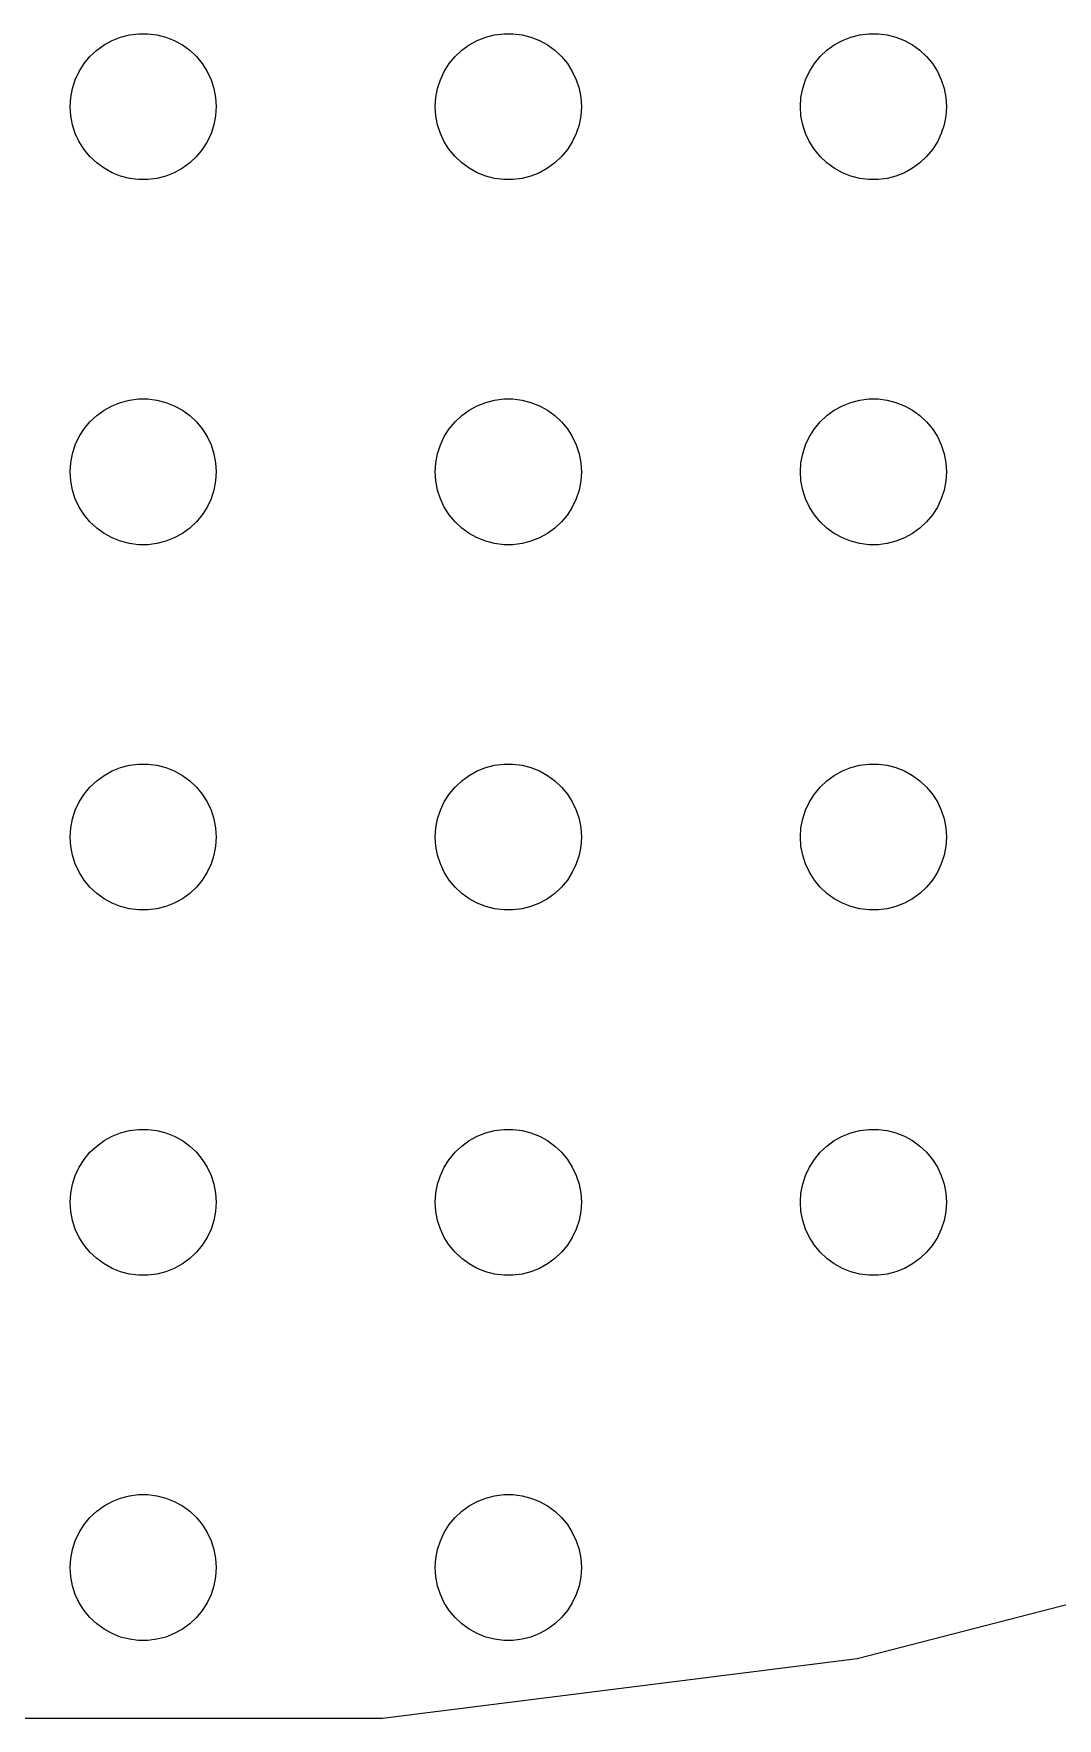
# Model space of a CAD drawing. Header units: metres. Extents: x -156 to 156, y -156 to 156.
# Drawn here: x -4.5 to 37.6, y -156.2 to -87 of the extents above; entities that cross this region are included whole.
import ezdxf

# ---------------------------------------------------------------- set-up
doc = ezdxf.new("R2010")
doc.units = ezdxf.units.M

msp = doc.modelspace()

# ---------------------------------------------------------------- linework, layer by layer
for p, q in [((-1.27733, -87.2855), (-0.92705, -87.1468)), ((-0.92705, -87.1468), (-0.56213, -87.0531)), ((-0.56213, -87.0531), (-0.18837, -87.0059)), ((-0.18837, -87.0059), (0.18837, -87.0059)), ((0.18837, -87.0059), (0.56213, -87.0531)), ((0.56213, -87.0531), (0.92705, -87.1468)), ((0.92705, -87.1468), (1.27733, -87.2855)), ((13.7227, -87.2855), (14.0729, -87.1468)), ((14.0729, -87.1468), (14.4379, -87.0531)), ((14.4379, -87.0531), (14.8116, -87.0059)), ((14.8116, -87.0059), (15.1884, -87.0059)), ((15.1884, -87.0059), (15.5621, -87.0531)), ((15.5621, -87.0531), (15.927, -87.1468)), ((15.927, -87.1468), (16.2773, -87.2855)), ((28.7227, -87.2855), (29.0729, -87.1468)), ((29.0729, -87.1468), (29.4379, -87.0531)), ((29.4379, -87.0531), (29.8116, -87.0059)), ((29.8116, -87.0059), (30.1884, -87.0059)), ((30.1884, -87.0059), (30.5621, -87.0531)), ((30.5621, -87.0531), (30.927, -87.1468)), ((30.927, -87.1468), (31.2773, -87.2855)), ((-2.1869, -87.9464), (-1.91226, -87.6885)), ((-1.91226, -87.6885), (-1.60747, -87.467)), ((-1.60747, -87.467), (-1.27733, -87.2855)), ((1.27733, -87.2855), (1.60747, -87.467)), ((1.60747, -87.467), (1.91226, -87.6885)), ((1.91226, -87.6885), (2.1869, -87.9464)), ((12.8131, -87.9464), (13.0877, -87.6885)), ((13.0877, -87.6885), (13.3925, -87.467)), ((13.3925, -87.467), (13.7227, -87.2855)), ((16.2773, -87.2855), (16.6075, -87.467)), ((16.6075, -87.467), (16.9123, -87.6885)), ((16.9123, -87.6885), (17.1869, -87.9464)), ((27.8131, -87.9464), (28.0877, -87.6885)), ((28.0877, -87.6885), (28.3925, -87.467)), ((28.3925, -87.467), (28.7227, -87.2855)), ((31.2773, -87.2855), (31.6075, -87.467)), ((31.6075, -87.467), (31.9123, -87.6885)), ((31.9123, -87.6885), (32.1869, -87.9464)), ((-2.78932, -88.8956), (-2.62891, -88.5547)), ((-2.62891, -88.5547), (-2.42705, -88.2366)), ((-2.42705, -88.2366), (-2.1869, -87.9464)), ((2.1869, -87.9464), (2.42705, -88.2366)), ((2.42705, -88.2366), (2.62891, -88.5547)), ((2.62891, -88.5547), (2.78932, -88.8956)), ((12.2107, -88.8956), (12.3711, -88.5547)), ((12.3711, -88.5547), (12.5729, -88.2366)), ((12.5729, -88.2366), (12.8131, -87.9464)), ((17.1869, -87.9464), (17.427, -88.2366)), ((17.427, -88.2366), (17.6289, -88.5547)), ((17.6289, -88.5547), (17.7893, -88.8956)), ((27.2107, -88.8956), (27.3711, -88.5547)), ((27.3711, -88.5547), (27.5729, -88.2366)), ((27.5729, -88.2366), (27.8131, -87.9464)), ((32.1869, -87.9464), (32.427, -88.2366)), ((32.427, -88.2366), (32.6289, -88.5547)), ((32.6289, -88.5547), (32.7893, -88.8956)), ((-2.90575, -89.2539), (-2.78932, -88.8956)), ((2.78932, -88.8956), (2.90575, -89.2539)), ((12.0942, -89.2539), (12.2107, -88.8956)), ((17.7893, -88.8956), (17.9057, -89.2539)), ((27.0942, -89.2539), (27.2107, -88.8956)), ((32.7893, -88.8956), (32.9057, -89.2539)), ((-3, -90), (-2.97633, -89.624)), ((-2.97633, -89.624), (-2.90575, -89.2539)), ((2.90575, -89.2539), (2.97633, -89.624)), ((2.97633, -89.624), (3, -90)), ((12, -90), (12.0237, -89.624)), ((12.0237, -89.624), (12.0942, -89.2539)), ((17.9057, -89.2539), (17.9763, -89.624)), ((17.9763, -89.624), (18, -90)), ((27, -90), (27.0237, -89.624)), ((27.0237, -89.624), (27.0942, -89.2539)), ((32.9057, -89.2539), (32.9763, -89.624)), ((32.9763, -89.624), (33, -90)), ((-2.97633, -90.376), (-3, -90)), ((-2.90575, -90.7461), (-2.97633, -90.376)), ((2.97633, -90.376), (2.90575, -90.7461)), ((3, -90), (2.97633, -90.376)), ((12.0237, -90.376), (12, -90)), ((12.0942, -90.7461), (12.0237, -90.376)), ((17.9763, -90.376), (17.9057, -90.7461)), ((18, -90), (17.9763, -90.376)), ((27.0237, -90.376), (27, -90)), ((27.0942, -90.7461), (27.0237, -90.376)), ((32.9763, -90.376), (32.9057, -90.7461)), ((33, -90), (32.9763, -90.376)), ((-2.78932, -91.1044), (-2.90575, -90.7461)), ((-2.62891, -91.4453), (-2.78932, -91.1044)), ((2.78932, -91.1044), (2.62891, -91.4453)), ((2.90575, -90.7461), (2.78932, -91.1044)), ((12.2107, -91.1044), (12.0942, -90.7461)), ((12.3711, -91.4453), (12.2107, -91.1044)), ((17.7893, -91.1044), (17.6289, -91.4453)), ((17.9057, -90.7461), (17.7893, -91.1044)), ((27.2107, -91.1044), (27.0942, -90.7461)), ((27.3711, -91.4453), (27.2107, -91.1044)), ((32.7893, -91.1044), (32.6289, -91.4453)), ((32.9057, -90.7461), (32.7893, -91.1044)), ((-2.42705, -91.7634), (-2.62891, -91.4453)), ((-2.1869, -92.0536), (-2.42705, -91.7634)), ((2.42705, -91.7634), (2.1869, -92.0536)), ((2.62891, -91.4453), (2.42705, -91.7634)), ((12.5729, -91.7634), (12.3711, -91.4453)), ((12.8131, -92.0536), (12.5729, -91.7634)), ((17.427, -91.7634), (17.1869, -92.0536)), ((17.6289, -91.4453), (17.427, -91.7634)), ((27.5729, -91.7634), (27.3711, -91.4453)), ((27.8131, -92.0536), (27.5729, -91.7634)), ((32.427, -91.7634), (32.1869, -92.0536)), ((32.6289, -91.4453), (32.427, -91.7634)), ((-1.91226, -92.3115), (-2.1869, -92.0536)), ((-1.60747, -92.533), (-1.91226, -92.3115)), ((-1.27733, -92.7145), (-1.60747, -92.533)), ((1.60747, -92.533), (1.27733, -92.7145)), ((1.91226, -92.3115), (1.60747, -92.533)), ((2.1869, -92.0536), (1.91226, -92.3115)), ((13.0877, -92.3115), (12.8131, -92.0536)), ((13.3925, -92.533), (13.0877, -92.3115)), ((13.7227, -92.7145), (13.3925, -92.533)), ((16.6075, -92.533), (16.2773, -92.7145)), ((16.9123, -92.3115), (16.6075, -92.533)), ((17.1869, -92.0536), (16.9123, -92.3115)), ((28.0877, -92.3115), (27.8131, -92.0536)), ((28.3925, -92.533), (28.0877, -92.3115)), ((28.7227, -92.7145), (28.3925, -92.533)), ((31.6075, -92.533), (31.2773, -92.7145)), ((31.9123, -92.3115), (31.6075, -92.533)), ((32.1869, -92.0536), (31.9123, -92.3115)), ((-0.92705, -92.8532), (-1.27733, -92.7145)), ((-0.56213, -92.9469), (-0.92705, -92.8532)), ((-0.18837, -92.9941), (-0.56213, -92.9469)), ((0.18837, -92.9941), (-0.18837, -92.9941)), ((0.56213, -92.9469), (0.18837, -92.9941)), ((0.92705, -92.8532), (0.56213, -92.9469)), ((1.27733, -92.7145), (0.92705, -92.8532)), ((14.0729, -92.8532), (13.7227, -92.7145)), ((14.4379, -92.9469), (14.0729, -92.8532)), ((14.8116, -92.9941), (14.4379, -92.9469)), ((15.1884, -92.9941), (14.8116, -92.9941)), ((15.5621, -92.9469), (15.1884, -92.9941)), ((15.927, -92.8532), (15.5621, -92.9469)), ((16.2773, -92.7145), (15.927, -92.8532)), ((29.0729, -92.8532), (28.7227, -92.7145)), ((29.4379, -92.9469), (29.0729, -92.8532)), ((29.8116, -92.9941), (29.4379, -92.9469)), ((30.1884, -92.9941), (29.8116, -92.9941)), ((30.5621, -92.9469), (30.1884, -92.9941)), ((30.927, -92.8532), (30.5621, -92.9469)), ((31.2773, -92.7145), (30.927, -92.8532)), ((-1.60747, -102.467), (-1.27733, -102.286)), ((-1.27733, -102.286), (-0.92705, -102.147)), ((-0.92705, -102.147), (-0.56213, -102.053)), ((-0.56213, -102.053), (-0.18837, -102.006)), ((-0.18837, -102.006), (0.18837, -102.006)), ((0.18837, -102.006), (0.56213, -102.053)), ((0.56213, -102.053), (0.92705, -102.147)), ((0.92705, -102.147), (1.27733, -102.286)), ((1.27733, -102.286), (1.60747, -102.467)), ((13.3925, -102.467), (13.7227, -102.286)), ((13.7227, -102.286), (14.0729, -102.147)), ((14.0729, -102.147), (14.4379, -102.053)), ((14.4379, -102.053), (14.8116, -102.006)), ((14.8116, -102.006), (15.1884, -102.006)), ((15.1884, -102.006), (15.5621, -102.053)), ((15.5621, -102.053), (15.927, -102.147)), ((15.927, -102.147), (16.2773, -102.286)), ((16.2773, -102.286), (16.6075, -102.467)), ((28.3925, -102.467), (28.7227, -102.286)), ((28.7227, -102.286), (29.0729, -102.147)), ((29.0729, -102.147), (29.4379, -102.053)), ((29.4379, -102.053), (29.8116, -102.006)), ((29.8116, -102.006), (30.1884, -102.006)), ((30.1884, -102.006), (30.5621, -102.053)), ((30.5621, -102.053), (30.927, -102.147)), ((30.927, -102.147), (31.2773, -102.286)), ((31.2773, -102.286), (31.6075, -102.467)), ((-2.42705, -103.237), (-2.1869, -102.946)), ((-2.1869, -102.946), (-1.91226, -102.688)), ((-1.91226, -102.688), (-1.60747, -102.467)), ((1.60747, -102.467), (1.91226, -102.688)), ((1.91226, -102.688), (2.1869, -102.946)), ((2.1869, -102.946), (2.42705, -103.237)), ((12.5729, -103.237), (12.8131, -102.946)), ((12.8131, -102.946), (13.0877, -102.688)), ((13.0877, -102.688), (13.3925, -102.467)), ((16.6075, -102.467), (16.9123, -102.688)), ((16.9123, -102.688), (17.1869, -102.946)), ((17.1869, -102.946), (17.427, -103.237)), ((27.5729, -103.237), (27.8131, -102.946)), ((27.8131, -102.946), (28.0877, -102.688)), ((28.0877, -102.688), (28.3925, -102.467)), ((31.6075, -102.467), (31.9123, -102.688)), ((31.9123, -102.688), (32.1869, -102.946)), ((32.1869, -102.946), (32.427, -103.237)), ((-2.78932, -103.896), (-2.62891, -103.555)), ((-2.62891, -103.555), (-2.42705, -103.237)), ((2.42705, -103.237), (2.62891, -103.555)), ((2.62891, -103.555), (2.78932, -103.896)), ((12.2107, -103.896), (12.3711, -103.555)), ((12.3711, -103.555), (12.5729, -103.237)), ((17.427, -103.237), (17.6289, -103.555)), ((17.6289, -103.555), (17.7893, -103.896)), ((27.2107, -103.896), (27.3711, -103.555)), ((27.3711, -103.555), (27.5729, -103.237)), ((32.427, -103.237), (32.6289, -103.555)), ((32.6289, -103.555), (32.7893, -103.896)), ((-2.97633, -104.624), (-2.90575, -104.254)), ((-2.90575, -104.254), (-2.78932, -103.896)), ((2.78932, -103.896), (2.90575, -104.254)), ((2.90575, -104.254), (2.97633, -104.624)), ((12.0237, -104.624), (12.0942, -104.254)), ((12.0942, -104.254), (12.2107, -103.896)), ((17.7893, -103.896), (17.9057, -104.254)), ((17.9057, -104.254), (17.9763, -104.624)), ((27.0237, -104.624), (27.0942, -104.254)), ((27.0942, -104.254), (27.2107, -103.896)), ((32.7893, -103.896), (32.9057, -104.254)), ((32.9057, -104.254), (32.9763, -104.624)), ((-3, -105), (-2.97633, -104.624)), ((-2.97633, -105.376), (-3, -105)), ((2.97633, -104.624), (3, -105)), ((3, -105), (2.97633, -105.376)), ((12, -105), (12.0237, -104.624)), ((12.0237, -105.376), (12, -105)), ((17.9763, -104.624), (18, -105)), ((18, -105), (17.9763, -105.376)), ((27, -105), (27.0237, -104.624)), ((27.0237, -105.376), (27, -105)), ((32.9763, -104.624), (33, -105)), ((33, -105), (32.9763, -105.376)), ((-2.90575, -105.746), (-2.97633, -105.376)), ((-2.78932, -106.104), (-2.90575, -105.746)), ((2.90575, -105.746), (2.78932, -106.104)), ((2.97633, -105.376), (2.90575, -105.746)), ((12.0942, -105.746), (12.0237, -105.376)), ((12.2107, -106.104), (12.0942, -105.746)), ((17.9057, -105.746), (17.7893, -106.104)), ((17.9763, -105.376), (17.9057, -105.746)), ((27.0942, -105.746), (27.0237, -105.376)), ((27.2107, -106.104), (27.0942, -105.746)), ((32.9057, -105.746), (32.7893, -106.104)), ((32.9763, -105.376), (32.9057, -105.746)), ((-2.62891, -106.445), (-2.78932, -106.104)), ((-2.42705, -106.763), (-2.62891, -106.445)), ((2.62891, -106.445), (2.42705, -106.763)), ((2.78932, -106.104), (2.62891, -106.445)), ((12.3711, -106.445), (12.2107, -106.104)), ((12.5729, -106.763), (12.3711, -106.445)), ((17.6289, -106.445), (17.427, -106.763)), ((17.7893, -106.104), (17.6289, -106.445)), ((27.3711, -106.445), (27.2107, -106.104)), ((27.5729, -106.763), (27.3711, -106.445)), ((32.6289, -106.445), (32.427, -106.763)), ((32.7893, -106.104), (32.6289, -106.445)), ((-2.1869, -107.054), (-2.42705, -106.763)), ((-1.91226, -107.312), (-2.1869, -107.054)), ((2.1869, -107.054), (1.91226, -107.312)), ((2.42705, -106.763), (2.1869, -107.054)), ((12.8131, -107.054), (12.5729, -106.763)), ((13.0877, -107.312), (12.8131, -107.054)), ((17.1869, -107.054), (16.9123, -107.312)), ((17.427, -106.763), (17.1869, -107.054)), ((27.8131, -107.054), (27.5729, -106.763)), ((28.0877, -107.312), (27.8131, -107.054)), ((32.1869, -107.054), (31.9123, -107.312)), ((32.427, -106.763), (32.1869, -107.054)), ((-1.60747, -107.533), (-1.91226, -107.312)), ((-1.27733, -107.714), (-1.60747, -107.533)), ((-0.92705, -107.853), (-1.27733, -107.714)), ((-0.56213, -107.947), (-0.92705, -107.853)), ((0.92705, -107.853), (0.56213, -107.947)), ((1.27733, -107.714), (0.92705, -107.853)), ((1.60747, -107.533), (1.27733, -107.714)), ((1.91226, -107.312), (1.60747, -107.533)), ((13.3925, -107.533), (13.0877, -107.312)), ((13.7227, -107.714), (13.3925, -107.533)), ((14.0729, -107.853), (13.7227, -107.714)), ((14.4379, -107.947), (14.0729, -107.853)), ((15.927, -107.853), (15.5621, -107.947)), ((16.2773, -107.714), (15.927, -107.853)), ((16.6075, -107.533), (16.2773, -107.714)), ((16.9123, -107.312), (16.6075, -107.533)), ((28.3925, -107.533), (28.0877, -107.312)), ((28.7227, -107.714), (28.3925, -107.533)), ((29.0729, -107.853), (28.7227, -107.714)), ((29.4379, -107.947), (29.0729, -107.853)), ((30.927, -107.853), (30.5621, -107.947)), ((31.2773, -107.714), (30.927, -107.853)), ((31.6075, -107.533), (31.2773, -107.714)), ((31.9123, -107.312), (31.6075, -107.533)), ((-0.18837, -107.994), (-0.56213, -107.947)), ((0.18837, -107.994), (-0.18837, -107.994)), ((0.56213, -107.947), (0.18837, -107.994)), ((14.8116, -107.994), (14.4379, -107.947)), ((15.1884, -107.994), (14.8116, -107.994)), ((15.5621, -107.947), (15.1884, -107.994)), ((29.8116, -107.994), (29.4379, -107.947)), ((30.1884, -107.994), (29.8116, -107.994)), ((30.5621, -107.947), (30.1884, -107.994)), ((-1.91226, -117.688), (-1.60747, -117.467)), ((-1.60747, -117.467), (-1.27733, -117.286)), ((-1.27733, -117.286), (-0.92705, -117.147)), ((-0.92705, -117.147), (-0.56213, -117.053)), ((-0.56213, -117.053), (-0.18837, -117.006)), ((-0.18837, -117.006), (0.18837, -117.006)), ((0.18837, -117.006), (0.56213, -117.053)), ((0.56213, -117.053), (0.92705, -117.147)), ((0.92705, -117.147), (1.27733, -117.286)), ((1.27733, -117.286), (1.60747, -117.467)), ((1.60747, -117.467), (1.91226, -117.688)), ((13.0877, -117.688), (13.3925, -117.467)), ((13.3925, -117.467), (13.7227, -117.286)), ((13.7227, -117.286), (14.0729, -117.147)), ((14.0729, -117.147), (14.4379, -117.053)), ((14.4379, -117.053), (14.8116, -117.006)), ((14.8116, -117.006), (15.1884, -117.006)), ((15.1884, -117.006), (15.5621, -117.053)), ((15.5621, -117.053), (15.927, -117.147)), ((15.927, -117.147), (16.2773, -117.286)), ((16.2773, -117.286), (16.6075, -117.467)), ((16.6075, -117.467), (16.9123, -117.688)), ((28.0877, -117.688), (28.3925, -117.467)), ((28.3925, -117.467), (28.7227, -117.286)), ((28.7227, -117.286), (29.0729, -117.147)), ((29.0729, -117.147), (29.4379, -117.053)), ((29.4379, -117.053), (29.8116, -117.006)), ((29.8116, -117.006), (30.1884, -117.006)), ((30.1884, -117.006), (30.5621, -117.053)), ((30.5621, -117.053), (30.927, -117.147)), ((30.927, -117.147), (31.2773, -117.286)), ((31.2773, -117.286), (31.6075, -117.467)), ((31.6075, -117.467), (31.9123, -117.688)), ((-2.62891, -118.555), (-2.42705, -118.237)), ((-2.42705, -118.237), (-2.1869, -117.946)), ((-2.1869, -117.946), (-1.91226, -117.688)), ((1.91226, -117.688), (2.1869, -117.946)), ((2.1869, -117.946), (2.42705, -118.237)), ((2.42705, -118.237), (2.62891, -118.555)), ((12.3711, -118.555), (12.5729, -118.237)), ((12.5729, -118.237), (12.8131, -117.946)), ((12.8131, -117.946), (13.0877, -117.688)), ((16.9123, -117.688), (17.1869, -117.946)), ((17.1869, -117.946), (17.427, -118.237)), ((17.427, -118.237), (17.6289, -118.555)), ((27.3711, -118.555), (27.5729, -118.237)), ((27.5729, -118.237), (27.8131, -117.946)), ((27.8131, -117.946), (28.0877, -117.688)), ((31.9123, -117.688), (32.1869, -117.946)), ((32.1869, -117.946), (32.427, -118.237)), ((32.427, -118.237), (32.6289, -118.555)), ((-2.90575, -119.254), (-2.78932, -118.896)), ((-2.78932, -118.896), (-2.62891, -118.555)), ((2.62891, -118.555), (2.78932, -118.896)), ((2.78932, -118.896), (2.90575, -119.254)), ((12.0942, -119.254), (12.2107, -118.896)), ((12.2107, -118.896), (12.3711, -118.555)), ((17.6289, -118.555), (17.7893, -118.896)), ((17.7893, -118.896), (17.9057, -119.254)), ((27.0942, -119.254), (27.2107, -118.896)), ((27.2107, -118.896), (27.3711, -118.555)), ((32.6289, -118.555), (32.7893, -118.896)), ((32.7893, -118.896), (32.9057, -119.254)), ((-3, -120), (-2.97633, -119.624)), ((-2.97633, -119.624), (-2.90575, -119.254)), ((2.90575, -119.254), (2.97633, -119.624)), ((2.97633, -119.624), (3, -120)), ((12, -120), (12.0237, -119.624)), ((12.0237, -119.624), (12.0942, -119.254)), ((17.9057, -119.254), (17.9763, -119.624)), ((17.9763, -119.624), (18, -120)), ((27, -120), (27.0237, -119.624)), ((27.0237, -119.624), (27.0942, -119.254)), ((32.9057, -119.254), (32.9763, -119.624)), ((32.9763, -119.624), (33, -120)), ((-2.97633, -120.376), (-3, -120)), ((-2.90575, -120.746), (-2.97633, -120.376)), ((2.97633, -120.376), (2.90575, -120.746)), ((3, -120), (2.97633, -120.376)), ((12.0237, -120.376), (12, -120)), ((12.0942, -120.746), (12.0237, -120.376)), ((17.9763, -120.376), (17.9057, -120.746)), ((18, -120), (17.9763, -120.376)), ((27.0237, -120.376), (27, -120)), ((27.0942, -120.746), (27.0237, -120.376)), ((32.9763, -120.376), (32.9057, -120.746)), ((33, -120), (32.9763, -120.376)), ((-2.78932, -121.104), (-2.90575, -120.746)), ((2.90575, -120.746), (2.78932, -121.104)), ((12.2107, -121.104), (12.0942, -120.746)), ((17.9057, -120.746), (17.7893, -121.104)), ((27.2107, -121.104), (27.0942, -120.746)), ((32.9057, -120.746), (32.7893, -121.104)), ((-2.62891, -121.445), (-2.78932, -121.104)), ((-2.42705, -121.763), (-2.62891, -121.445)), ((-2.1869, -122.054), (-2.42705, -121.763)), ((2.42705, -121.763), (2.1869, -122.054)), ((2.62891, -121.445), (2.42705, -121.763)), ((2.78932, -121.104), (2.62891, -121.445)), ((12.3711, -121.445), (12.2107, -121.104)), ((12.5729, -121.763), (12.3711, -121.445)), ((12.8131, -122.054), (12.5729, -121.763)), ((17.427, -121.763), (17.1869, -122.054)), ((17.6289, -121.445), (17.427, -121.763)), ((17.7893, -121.104), (17.6289, -121.445)), ((27.3711, -121.445), (27.2107, -121.104)), ((27.5729, -121.763), (27.3711, -121.445)), ((27.8131, -122.054), (27.5729, -121.763)), ((32.427, -121.763), (32.1869, -122.054)), ((32.6289, -121.445), (32.427, -121.763)), ((32.7893, -121.104), (32.6289, -121.445)), ((-1.91226, -122.312), (-2.1869, -122.054)), ((-1.60747, -122.533), (-1.91226, -122.312)), ((1.91226, -122.312), (1.60747, -122.533)), ((2.1869, -122.054), (1.91226, -122.312)), ((13.0877, -122.312), (12.8131, -122.054)), ((13.3925, -122.533), (13.0877, -122.312)), ((16.9123, -122.312), (16.6075, -122.533)), ((17.1869, -122.054), (16.9123, -122.312)), ((28.0877, -122.312), (27.8131, -122.054)), ((28.3925, -122.533), (28.0877, -122.312)), ((31.9123, -122.312), (31.6075, -122.533)), ((32.1869, -122.054), (31.9123, -122.312)), ((-1.27733, -122.714), (-1.60747, -122.533)), ((-0.92705, -122.853), (-1.27733, -122.714)), ((-0.56213, -122.947), (-0.92705, -122.853)), ((-0.18837, -122.994), (-0.56213, -122.947)), ((0.18837, -122.994), (-0.18837, -122.994)), ((0.56213, -122.947), (0.18837, -122.994)), ((0.92705, -122.853), (0.56213, -122.947)), ((1.27733, -122.714), (0.92705, -122.853)), ((1.60747, -122.533), (1.27733, -122.714)), ((13.7227, -122.714), (13.3925, -122.533)), ((14.0729, -122.853), (13.7227, -122.714)), ((14.4379, -122.947), (14.0729, -122.853)), ((14.8116, -122.994), (14.4379, -122.947)), ((15.1884, -122.994), (14.8116, -122.994)), ((15.5621, -122.947), (15.1884, -122.994)), ((15.927, -122.853), (15.5621, -122.947)), ((16.2773, -122.714), (15.927, -122.853)), ((16.6075, -122.533), (16.2773, -122.714)), ((28.7227, -122.714), (28.3925, -122.533)), ((29.0729, -122.853), (28.7227, -122.714)), ((29.4379, -122.947), (29.0729, -122.853)), ((29.8116, -122.994), (29.4379, -122.947)), ((30.1884, -122.994), (29.8116, -122.994)), ((30.5621, -122.947), (30.1884, -122.994)), ((30.927, -122.853), (30.5621, -122.947)), ((31.2773, -122.714), (30.927, -122.853)), ((31.6075, -122.533), (31.2773, -122.714)), ((-0.92705, -132.147), (-0.56213, -132.053)), ((-0.56213, -132.053), (-0.18837, -132.006)), ((-0.18837, -132.006), (0.18837, -132.006)), ((0.18837, -132.006), (0.56213, -132.053)), ((0.56213, -132.053), (0.92705, -132.147)), ((14.0729, -132.147), (14.4379, -132.053)), ((14.4379, -132.053), (14.8116, -132.006)), ((14.8116, -132.006), (15.1884, -132.006)), ((15.1884, -132.006), (15.5621, -132.053)), ((15.5621, -132.053), (15.927, -132.147)), ((29.0729, -132.147), (29.4379, -132.053)), ((29.4379, -132.053), (29.8116, -132.006)), ((29.8116, -132.006), (30.1884, -132.006)), ((30.1884, -132.006), (30.5621, -132.053)), ((30.5621, -132.053), (30.927, -132.147)), ((-2.1869, -132.946), (-1.91226, -132.688)), ((-1.91226, -132.688), (-1.60747, -132.467)), ((-1.60747, -132.467), (-1.27733, -132.286)), ((-1.27733, -132.286), (-0.92705, -132.147)), ((0.92705, -132.147), (1.27733, -132.286)), ((1.27733, -132.286), (1.60747, -132.467)), ((1.60747, -132.467), (1.91226, -132.688)), ((1.91226, -132.688), (2.1869, -132.946)), ((12.8131, -132.946), (13.0877, -132.688)), ((13.0877, -132.688), (13.3925, -132.467)), ((13.3925, -132.467), (13.7227, -132.286)), ((13.7227, -132.286), (14.0729, -132.147)), ((15.927, -132.147), (16.2773, -132.286)), ((16.2773, -132.286), (16.6075, -132.467)), ((16.6075, -132.467), (16.9123, -132.688)), ((16.9123, -132.688), (17.1869, -132.946)), ((27.8131, -132.946), (28.0877, -132.688)), ((28.0877, -132.688), (28.3925, -132.467)), ((28.3925, -132.467), (28.7227, -132.286)), ((28.7227, -132.286), (29.0729, -132.147)), ((30.927, -132.147), (31.2773, -132.286)), ((31.2773, -132.286), (31.6075, -132.467)), ((31.6075, -132.467), (31.9123, -132.688)), ((31.9123, -132.688), (32.1869, -132.946)), ((-2.62891, -133.555), (-2.42705, -133.237)), ((-2.42705, -133.237), (-2.1869, -132.946)), ((2.1869, -132.946), (2.42705, -133.237)), ((2.42705, -133.237), (2.62891, -133.555)), ((12.3711, -133.555), (12.5729, -133.237)), ((12.5729, -133.237), (12.8131, -132.946)), ((17.1869, -132.946), (17.427, -133.237)), ((17.427, -133.237), (17.6289, -133.555)), ((27.3711, -133.555), (27.5729, -133.237)), ((27.5729, -133.237), (27.8131, -132.946)), ((32.1869, -132.946), (32.427, -133.237)), ((32.427, -133.237), (32.6289, -133.555)), ((-2.90575, -134.254), (-2.78932, -133.896)), ((-2.78932, -133.896), (-2.62891, -133.555)), ((2.62891, -133.555), (2.78932, -133.896)), ((2.78932, -133.896), (2.90575, -134.254)), ((12.0942, -134.254), (12.2107, -133.896)), ((12.2107, -133.896), (12.3711, -133.555)), ((17.6289, -133.555), (17.7893, -133.896)), ((17.7893, -133.896), (17.9057, -134.254)), ((27.0942, -134.254), (27.2107, -133.896)), ((27.2107, -133.896), (27.3711, -133.555)), ((32.6289, -133.555), (32.7893, -133.896)), ((32.7893, -133.896), (32.9057, -134.254)), ((-3, -135), (-2.97633, -134.624)), ((-2.97633, -134.624), (-2.90575, -134.254)), ((2.90575, -134.254), (2.97633, -134.624)), ((2.97633, -134.624), (3, -135)), ((12, -135), (12.0237, -134.624)), ((12.0237, -134.624), (12.0942, -134.254)), ((17.9057, -134.254), (17.9763, -134.624)), ((17.9763, -134.624), (18, -135)), ((27, -135), (27.0237, -134.624)), ((27.0237, -134.624), (27.0942, -134.254)), ((32.9057, -134.254), (32.9763, -134.624)), ((32.9763, -134.624), (33, -135)), ((-2.97633, -135.376), (-3, -135)), ((-2.90575, -135.746), (-2.97633, -135.376)), ((2.97633, -135.376), (2.90575, -135.746)), ((3, -135), (2.97633, -135.376)), ((12.0237, -135.376), (12, -135)), ((12.0942, -135.746), (12.0237, -135.376)), ((17.9763, -135.376), (17.9057, -135.746)), ((18, -135), (17.9763, -135.376)), ((27.0237, -135.376), (27, -135)), ((27.0942, -135.746), (27.0237, -135.376)), ((32.9763, -135.376), (32.9057, -135.746)), ((33, -135), (32.9763, -135.376)), ((-2.78932, -136.104), (-2.90575, -135.746)), ((-2.62891, -136.445), (-2.78932, -136.104)), ((2.78932, -136.104), (2.62891, -136.445)), ((2.90575, -135.746), (2.78932, -136.104)), ((12.2107, -136.104), (12.0942, -135.746)), ((12.3711, -136.445), (12.2107, -136.104)), ((17.7893, -136.104), (17.6289, -136.445)), ((17.9057, -135.746), (17.7893, -136.104)), ((27.2107, -136.104), (27.0942, -135.746)), ((27.3711, -136.445), (27.2107, -136.104)), ((32.7893, -136.104), (32.6289, -136.445)), ((32.9057, -135.746), (32.7893, -136.104)), ((-2.42705, -136.763), (-2.62891, -136.445)), ((-2.1869, -137.054), (-2.42705, -136.763)), ((2.42705, -136.763), (2.1869, -137.054)), ((2.62891, -136.445), (2.42705, -136.763)), ((12.5729, -136.763), (12.3711, -136.445)), ((12.8131, -137.054), (12.5729, -136.763)), ((17.427, -136.763), (17.1869, -137.054)), ((17.6289, -136.445), (17.427, -136.763)), ((27.5729, -136.763), (27.3711, -136.445)), ((27.8131, -137.054), (27.5729, -136.763)), ((32.427, -136.763), (32.1869, -137.054)), ((32.6289, -136.445), (32.427, -136.763)), ((-1.91226, -137.312), (-2.1869, -137.054)), ((-1.60747, -137.533), (-1.91226, -137.312)), ((-1.27733, -137.714), (-1.60747, -137.533)), ((1.60747, -137.533), (1.27733, -137.714)), ((1.91226, -137.312), (1.60747, -137.533)), ((2.1869, -137.054), (1.91226, -137.312)), ((13.0877, -137.312), (12.8131, -137.054)), ((13.3925, -137.533), (13.0877, -137.312)), ((13.7227, -137.714), (13.3925, -137.533)), ((16.6075, -137.533), (16.2773, -137.714)), ((16.9123, -137.312), (16.6075, -137.533)), ((17.1869, -137.054), (16.9123, -137.312)), ((28.0877, -137.312), (27.8131, -137.054)), ((28.3925, -137.533), (28.0877, -137.312)), ((28.7227, -137.714), (28.3925, -137.533)), ((31.6075, -137.533), (31.2773, -137.714)), ((31.9123, -137.312), (31.6075, -137.533)), ((32.1869, -137.054), (31.9123, -137.312)), ((-0.92705, -137.853), (-1.27733, -137.714)), ((-0.56213, -137.947), (-0.92705, -137.853)), ((-0.18837, -137.994), (-0.56213, -137.947)), ((0.18837, -137.994), (-0.18837, -137.994)), ((0.56213, -137.947), (0.18837, -137.994)), ((0.92705, -137.853), (0.56213, -137.947)), ((1.27733, -137.714), (0.92705, -137.853)), ((14.0729, -137.853), (13.7227, -137.714)), ((14.4379, -137.947), (14.0729, -137.853)), ((14.8116, -137.994), (14.4379, -137.947)), ((15.1884, -137.994), (14.8116, -137.994)), ((15.5621, -137.947), (15.1884, -137.994)), ((15.927, -137.853), (15.5621, -137.947)), ((16.2773, -137.714), (15.927, -137.853)), ((29.0729, -137.853), (28.7227, -137.714)), ((29.4379, -137.947), (29.0729, -137.853)), ((29.8116, -137.994), (29.4379, -137.947)), ((30.1884, -137.994), (29.8116, -137.994)), ((30.5621, -137.947), (30.1884, -137.994)), ((30.927, -137.853), (30.5621, -137.947)), ((31.2773, -137.714), (30.927, -137.853)), ((-1.60747, -147.467), (-1.27733, -147.286)), ((-1.27733, -147.286), (-0.92705, -147.147)), ((-0.92705, -147.147), (-0.56213, -147.053)), ((-0.56213, -147.053), (-0.18837, -147.006)), ((-0.18837, -147.006), (0.18837, -147.006)), ((0.18837, -147.006), (0.56213, -147.053)), ((0.56213, -147.053), (0.92705, -147.147)), ((0.92705, -147.147), (1.27733, -147.286)), ((1.27733, -147.286), (1.60747, -147.467)), ((13.3925, -147.467), (13.7227, -147.286)), ((13.7227, -147.286), (14.0729, -147.147)), ((14.0729, -147.147), (14.4379, -147.053)), ((14.4379, -147.053), (14.8116, -147.006)), ((14.8116, -147.006), (15.1884, -147.006)), ((15.1884, -147.006), (15.5621, -147.053)), ((15.5621, -147.053), (15.927, -147.147)), ((15.927, -147.147), (16.2773, -147.286)), ((16.2773, -147.286), (16.6075, -147.467)), ((-2.42705, -148.237), (-2.1869, -147.946)), ((-2.1869, -147.946), (-1.91226, -147.688)), ((-1.91226, -147.688), (-1.60747, -147.467)), ((1.60747, -147.467), (1.91226, -147.688)), ((1.91226, -147.688), (2.1869, -147.946)), ((2.1869, -147.946), (2.42705, -148.237)), ((12.5729, -148.237), (12.8131, -147.946)), ((12.8131, -147.946), (13.0877, -147.688)), ((13.0877, -147.688), (13.3925, -147.467)), ((16.6075, -147.467), (16.9123, -147.688)), ((16.9123, -147.688), (17.1869, -147.946)), ((17.1869, -147.946), (17.427, -148.237)), ((-2.78932, -148.896), (-2.62891, -148.555)), ((-2.62891, -148.555), (-2.42705, -148.237)), ((2.42705, -148.237), (2.62891, -148.555)), ((2.62891, -148.555), (2.78932, -148.896)), ((12.2107, -148.896), (12.3711, -148.555)), ((12.3711, -148.555), (12.5729, -148.237)), ((17.427, -148.237), (17.6289, -148.555)), ((17.6289, -148.555), (17.7893, -148.896)), ((-2.97633, -149.624), (-2.90575, -149.254)), ((-2.90575, -149.254), (-2.78932, -148.896)), ((2.78932, -148.896), (2.90575, -149.254)), ((2.90575, -149.254), (2.97633, -149.624)), ((12.0237, -149.624), (12.0942, -149.254)), ((12.0942, -149.254), (12.2107, -148.896)), ((17.7893, -148.896), (17.9057, -149.254)), ((17.9057, -149.254), (17.9763, -149.624)), ((29.3252, -153.728), (48.3612, -148.84)), ((-3, -150), (-2.97633, -149.624)), ((-2.97633, -150.376), (-3, -150)), ((2.97633, -149.624), (3, -150)), ((3, -150), (2.97633, -150.376)), ((12, -150), (12.0237, -149.624)), ((12.0237, -150.376), (12, -150)), ((17.9763, -149.624), (18, -150)), ((18, -150), (17.9763, -150.376)), ((-2.90575, -150.746), (-2.97633, -150.376)), ((-2.78932, -151.104), (-2.90575, -150.746)), ((2.90575, -150.746), (2.78932, -151.104)), ((2.97633, -150.376), (2.90575, -150.746)), ((12.0942, -150.746), (12.0237, -150.376)), ((12.2107, -151.104), (12.0942, -150.746)), ((17.9057, -150.746), (17.7893, -151.104)), ((17.9763, -150.376), (17.9057, -150.746)), ((-2.62891, -151.445), (-2.78932, -151.104)), ((-2.42705, -151.763), (-2.62891, -151.445)), ((2.62891, -151.445), (2.42705, -151.763)), ((2.78932, -151.104), (2.62891, -151.445)), ((12.3711, -151.445), (12.2107, -151.104)), ((12.5729, -151.763), (12.3711, -151.445)), ((17.6289, -151.445), (17.427, -151.763)), ((17.7893, -151.104), (17.6289, -151.445)), ((-2.1869, -152.054), (-2.42705, -151.763)), ((-1.91226, -152.312), (-2.1869, -152.054)), ((2.1869, -152.054), (1.91226, -152.312)), ((2.42705, -151.763), (2.1869, -152.054)), ((12.8131, -152.054), (12.5729, -151.763)), ((13.0877, -152.312), (12.8131, -152.054)), ((17.1869, -152.054), (16.9123, -152.312)), ((17.427, -151.763), (17.1869, -152.054)), ((-1.60747, -152.533), (-1.91226, -152.312)), ((-1.27733, -152.714), (-1.60747, -152.533)), ((-0.92705, -152.853), (-1.27733, -152.714)), ((-0.56213, -152.947), (-0.92705, -152.853)), ((0.92705, -152.853), (0.56213, -152.947)), ((1.27733, -152.714), (0.92705, -152.853)), ((1.60747, -152.533), (1.27733, -152.714)), ((1.91226, -152.312), (1.60747, -152.533)), ((13.3925, -152.533), (13.0877, -152.312)), ((13.7227, -152.714), (13.3925, -152.533)), ((14.0729, -152.853), (13.7227, -152.714)), ((14.4379, -152.947), (14.0729, -152.853)), ((15.927, -152.853), (15.5621, -152.947)), ((16.2773, -152.714), (15.927, -152.853)), ((16.6075, -152.533), (16.2773, -152.714)), ((16.9123, -152.312), (16.6075, -152.533)), ((-0.18837, -152.994), (-0.56213, -152.947)), ((0.18837, -152.994), (-0.18837, -152.994)), ((0.56213, -152.947), (0.18837, -152.994)), ((14.8116, -152.994), (14.4379, -152.947)), ((15.1884, -152.994), (14.8116, -152.994)), ((15.5621, -152.947), (15.1884, -152.994)), ((9.82671, -156.191), (29.3252, -153.728)), ((-9.82671, -156.191), (9.82671, -156.191))]:
    msp.add_line(p, q)

doc.saveas('drawing.dxf')
